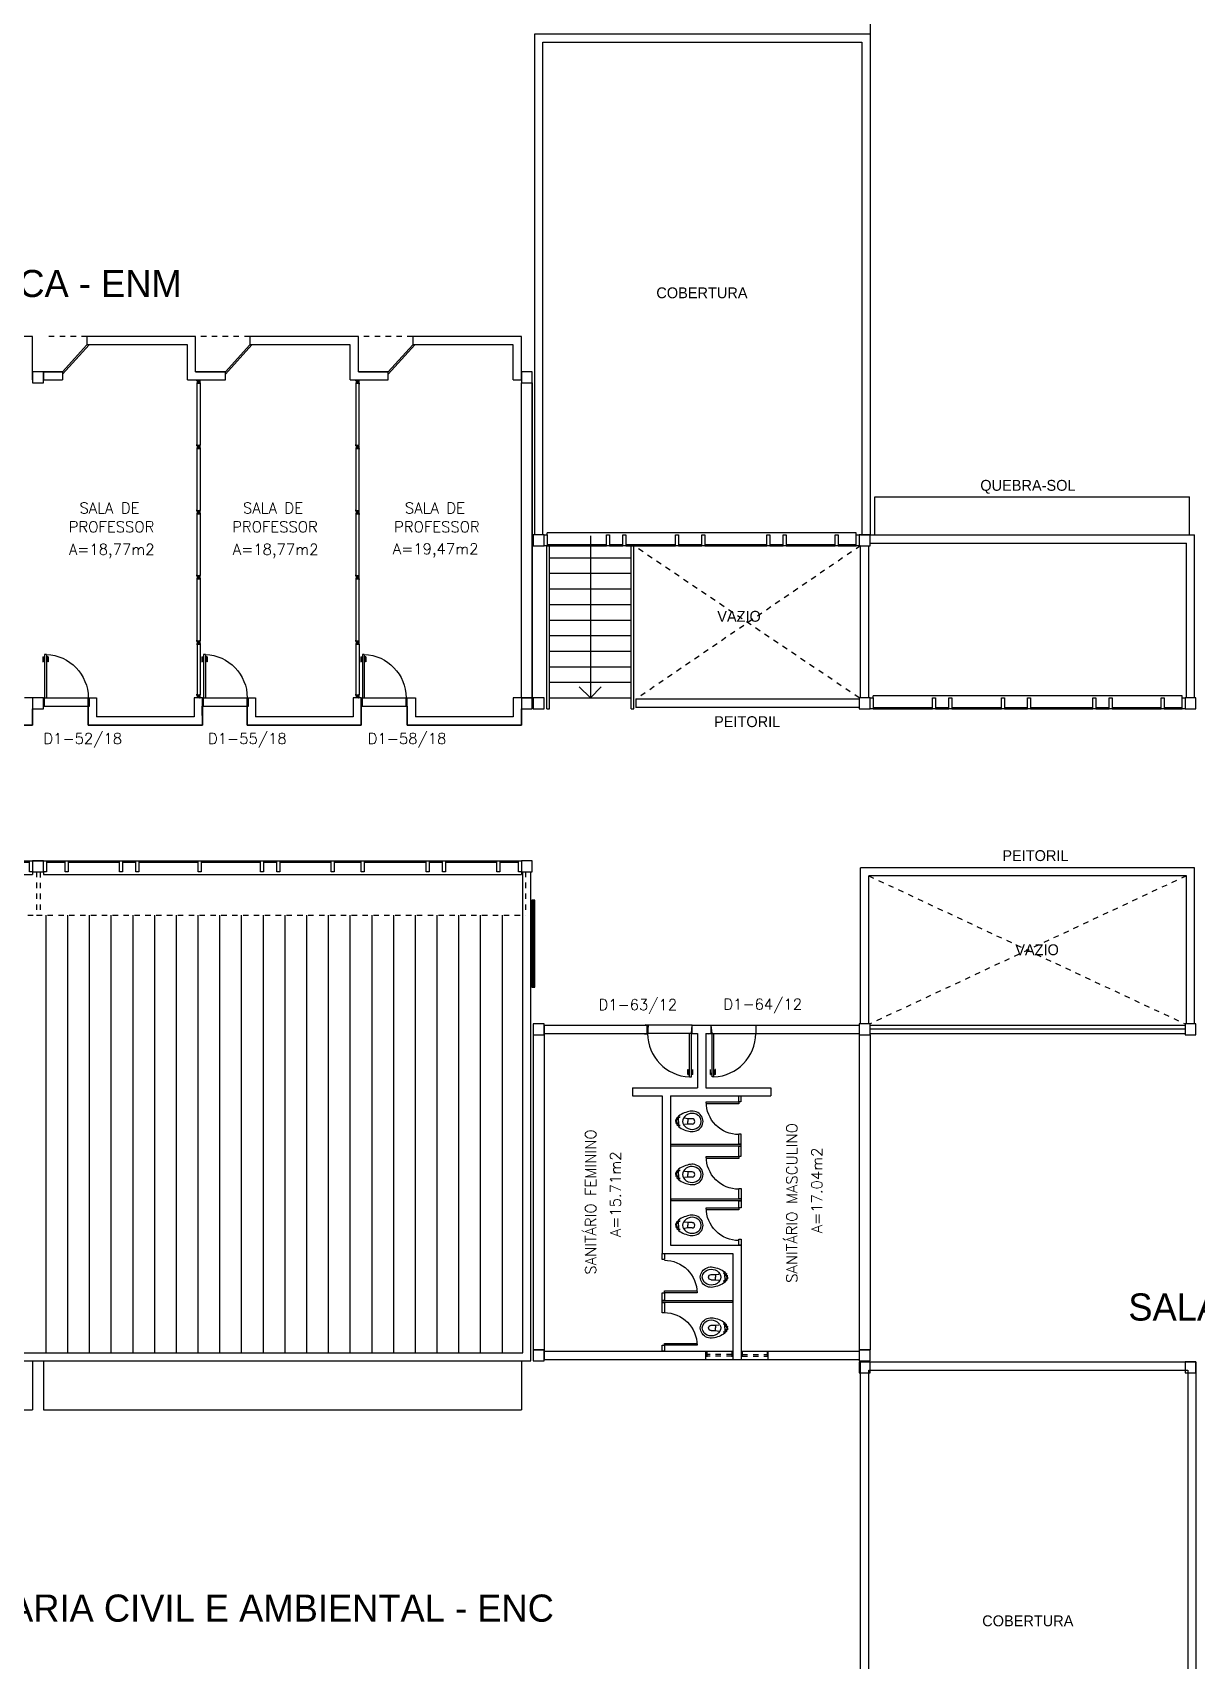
# Model space of a CAD drawing. Header units: centimetres. Extents: x -15 to 273, y 1 to 137.
# Drawn here: x 71.29 to 92.72, y 56.44 to 86.4 of the extents above; entities that cross this region are included whole.
import ezdxf

# ---------------------------------------------------------------- set-up
doc = ezdxf.new("R2010")
doc.units = ezdxf.units.CM
doc.header["$LTSCALE"] = 0.003
doc.header["$MEASUREMENT"] = 0
doc.linetypes.add('HIDDEN', pattern=[0.375, 0.25, -0.125])
doc.layers.get('0').update_dxf_attribs({"linetype": 'CONTINUOUS'})
for name, color, linetype in [('1', 1, 'CONTINUOUS'), ('ALV', 2, 'CONTINUOUS'), ('ALVENARIA', 2, 'CONTINUOUS'), ('AREA', 2, 'CONTINUOUS'), ('COB', 1, 'CONTINUOUS'), ('DIV', 2, 'CONTINUOUS'), ('ENDEREÇO NOVO', 2, 'CONTINUOUS'), ('ESQ', 1, 'CONTINUOUS'), ('ESQUADRIAS', 1, 'CONTINUOUS'), ('ESTRUT', 2, 'CONTINUOUS'), ('JAN2', 1, 'HIDDEN'), ('MACANETA', 2, 'CONTINUOUS'), ('MARCO', 2, 'CONTINUOUS'), ('PainelFELTRO', 2, 'CONTINUOUS'), ('PEÇAS', 1, 'CONTINUOUS'), ('PISO', 1, 'CONTINUOUS'), ('PL-Áreas-Depto', 2, 'CONTINUOUS'), ('PORTA', 2, 'CONTINUOUS'), ('PROJ', 1, 'HIDDEN'), ('SOLEIRA', 1, 'CONTINUOUS'), ('TEXTO', 2, 'CONTINUOUS'), ('USO', 2, 'CONTINUOUS')]:
    doc.layers.add(name, color=color, linetype=linetype)
doc.styles.add('UNB-100', font='simplex.shx', dxfattribs={"height": 0.2})

# ---------------------------------------------------------------- blocks, each defined once
blk = doc.blocks.new('DOOR80')
at = {"layer": 'MACANETA', "color": 1}
for p, q in [((-0.015, -0.665), (-0.01, -0.665)), ((-0.015, -0.755), (-0.015, -0.665)), ((-0.015, -0.755), (0.012, -0.755)), ((-0.01, -0.755), (-0.01, -0.665)), ((-0.01, -0.735), (0.012, -0.735)), ((0.012, -0.763), (0.012, -0.728)), ((0.012, -0.728), (0.015, -0.728)), ((0.012, -0.763), (0.015, -0.763)), ((0.053, -0.728), (0.05, -0.728)), ((0.053, -0.763), (0.05, -0.763)), ((0.053, -0.763), (0.053, -0.728)), ((0.075, -0.735), (0.053, -0.735)), ((0.08, -0.755), (0.053, -0.755)), ((0.08, -0.665), (0.075, -0.665)), ((0.075, -0.755), (0.075, -0.665)), ((0.08, -0.755), (0.08, -0.665))]:
    blk.add_line(p, q, dxfattribs=at)
at = {"layer": 'PORTA'}
for p, q in [((0.015, -0.8), (0.015, 0)), ((0.015, 0), (0.05, 0)), ((0.05, -0.8), (0.05, 0)), ((0.05, -0.8), (0.015, -0.8))]:
    blk.add_line(p, q, dxfattribs=at)
at = {"layer": 'PORTA', "color": 1}
blk.add_arc((0.02, 0), 0.8, 272.1491, 0, dxfattribs=at)
blk = doc.blocks.new('DOOR-80')
at = {"layer": 'MACANETA', "color": 1}
for p, q in [((-0.08, -0.755), (-0.08, -0.665)), ((-0.08, -0.665), (-0.075, -0.665)), ((-0.08, -0.755), (-0.053, -0.755)), ((-0.075, -0.755), (-0.075, -0.665)), ((-0.075, -0.735), (-0.053, -0.735)), ((-0.053, -0.728), (-0.05, -0.728)), ((-0.053, -0.763), (-0.053, -0.728)), ((-0.053, -0.763), (-0.05, -0.763)), ((-0.012, -0.728), (-0.015, -0.728)), ((-0.012, -0.763), (-0.015, -0.763)), ((-0.012, -0.763), (-0.012, -0.728)), ((0.01, -0.735), (-0.012, -0.735)), ((0.015, -0.755), (-0.012, -0.755)), ((0.01, -0.755), (0.01, -0.665)), ((0.015, -0.665), (0.01, -0.665)), ((0.015, -0.755), (0.015, -0.665))]:
    blk.add_line(p, q, dxfattribs=at)
at = {"layer": 'PORTA'}
for p, q in [((-0.05, -0.8), (-0.05, 0)), ((-0.015, 0), (-0.05, 0)), ((-0.015, -0.8), (-0.015, 0)), ((-0.05, -0.8), (-0.015, -0.8))]:
    blk.add_line(p, q, dxfattribs=at)
at = {"layer": 'PORTA', "color": 1}
blk.add_arc((-0.02, 0), 0.8, 180, 267.8509, dxfattribs=at)
blk = doc.blocks.new('PORTA80')
at = {"layer": 'MARCO'}
for p, q in [((0, 0), (0.02, 0)), ((0, -0.15), (0, 0)), ((0.02, -0.15), (0.02, 0)), ((-0.002, -0.15), (-0.002, -0.15)), ((-0.002, -0.15), (-0.002, -0.15)), ((-0.002, -0.15), (-0.002, -0.15)), ((0.02, -0.15), (0, -0.15)), ((0.005, 0), (0.005, 0)), ((0.005, 0), (0.005, 0)), ((0.827, 0), (0.847, 0)), ((0.827, -0.15), (0.827, 0)), ((0.827, -0.15), (0.847, -0.15)), ((0.828, 0), (0.828, 0)), ((0.828, 0), (0.828, 0)), ((0.828, 0), (0.828, 0)), ((0.828, -0.15), (0.828, -0.15)), ((0.828, -0.15), (0.828, -0.15)), ((0.828, -0.15), (0.828, -0.15)), ((0.847, -0.15), (0.847, 0))]:
    blk.add_line(p, q, dxfattribs=at)
at = {"layer": 'SOLEIRA'}
for p, q in [((0.02, -0.15), (0.828, -0.15)), ((0.048, 0), (0.828, 0))]:
    blk.add_line(p, q, dxfattribs=at)
at = {"layer": 'PORTA', "xscale": -1, "rotation": 179.9999999948552}
blk.add_blockref('DOOR80', (0.005, 0), dxfattribs=at)
blk = doc.blocks.new('ESQ9')
at = {"layer": 'ALV'}
blk.add_line((-0.2, 0), (0, 0), dxfattribs=at)
at = {"layer": 'ESQ'}
for p, q in [((0.055, 0), (8.745, 0)), ((0, -0.2), (0, -0.25)), ((0, -0.25), (8.8, -0.25)), ((0.055, -0.025), (0.4, -0.025)), ((0.455, -0.025), (1.4, -0.025)), ((1.455, -0.025), (1.7, -0.025)), ((1.755, -0.025), (2.85, -0.025)), ((2.905, -0.025), (4, -0.025)), ((4.055, -0.025), (4.3, -0.025)), ((4.355, -0.025), (5.3, -0.025)), ((5.355, -0.025), (5.85, -0.025)), ((5.905, -0.025), (7.05, -0.025)), ((7.105, -0.025), (7.35, -0.025)), ((7.405, -0.025), (8.35, -0.025)), ((8.405, -0.025), (8.745, -0.025)), ((8.8, -0.2), (8.8, -0.25))]:
    blk.add_line(p, q, dxfattribs=at)
for points in [[(0, 0), (0.055, 0), (0.055, -0.2), (0, -0.2)], [(0.4, 0), (0.455, 0), (0.455, -0.2), (0.4, -0.2)], [(1.4, 0), (1.455, 0), (1.455, -0.2), (1.4, -0.2)], [(1.7, 0), (1.755, 0), (1.755, -0.2), (1.7, -0.2)], [(2.85, 0), (2.905, 0), (2.905, -0.2), (2.85, -0.2)], [(4, 0), (4.055, 0), (4.055, -0.2), (4, -0.2)], [(4.3, 0), (4.355, 0), (4.355, -0.2), (4.3, -0.2)], [(5.3, 0), (5.355, 0), (5.355, -0.2), (5.3, -0.2)], [(5.85, 0), (5.905, 0), (5.905, -0.2), (5.85, -0.2)], [(7.05, 0), (7.105, 0), (7.105, -0.2), (7.05, -0.2)], [(7.35, 0), (7.405, 0), (7.405, -0.2), (7.35, -0.2)], [(8.35, 0), (8.405, 0), (8.405, -0.2), (8.35, -0.2)], [(8.745, 0), (8.8, 0), (8.8, -0.2), (8.745, -0.2)]]:
    blk.add_lwpolyline(points, close=True, dxfattribs=at)
blk = doc.blocks.new('MTDIV')
for p, q in [((-0.0285, 0.0185), (-0.0285, 0.0285)), ((-0.0185, 0.0285), (-0.0285, 0.0285)), ((-0.0265, 0.0185), (-0.0285, 0.0185)), ((-0.0265, 0.0235), (-0.0265, 0.0265)), ((-0.0265, 0.0265), (-0.0185, 0.0265)), ((-0.0265, 0.0235), (0.0265, 0.0235)), ((-0.0215, 0.0235), (-0.0265, 0.0235)), ((-0.0265, 0.0185), (-0.0265, 0.0215)), ((-0.0265, 0.0215), (-0.0235, 0.0215)), ((-0.0235, 0.0215), (-0.0235, -0.0215)), ((-0.0215, 0.0235), (-0.0215, 0.0215)), ((-0.0215, 0.0215), (0.0215, 0.0215)), ((-0.0215, 0.0195), (0.0195, 0.0195)), ((-0.0215, 0.0195), (-0.0215, -0.0195)), ((-0.0185, 0.0265), (-0.0185, 0.0285)), ((-0.0049, 0), (0.0049, 0)), ((0, -0.0049), (0, 0.0049)), ((0.0115, 0.0095), (0.0115, 0.0075)), ((0.0195, 0.0095), (0.0115, 0.0095)), ((0.0215, 0.0075), (0.0115, 0.0075)), ((0.0135, 0.0075), (0.0135, 0.0055)), ((0.0215, 0.0055), (0.0135, 0.0055)), ((0.0185, 0.0265), (0.0185, 0.0285)), ((0.0185, 0.0285), (0.0285, 0.0285)), ((0.0185, 0.0265), (0.0265, 0.0265)), ((0.0195, 0.0195), (0.0195, 0.0095)), ((0.0215, 0.0235), (0.0215, 0.0075)), ((0.0215, 0.0235), (0.0265, 0.0235)), ((0.0215, 0.0055), (0.0215, -0.0055)), ((0.0235, 0.0215), (0.0235, -0.0215)), ((0.0265, 0.0215), (0.0235, 0.0215)), ((0.0265, 0.0235), (0.0265, 0.0265)), ((0.0265, 0.0185), (0.0265, 0.0215)), ((0.0265, 0.0185), (0.0285, 0.0185)), ((0.0285, 0.0185), (0.0285, 0.0285)), ((-0.0285, -0.0185), (-0.0285, -0.0285)), ((-0.0285, -0.0185), (-0.0265, -0.0185)), ((-0.0185, -0.0285), (-0.0285, -0.0285)), ((-0.0265, -0.0185), (-0.0265, -0.0215)), ((-0.0265, -0.0215), (-0.0235, -0.0215)), ((0.0265, -0.0235), (-0.0265, -0.0235)), ((-0.0265, -0.0235), (-0.0265, -0.0265)), ((-0.0215, -0.0235), (-0.0265, -0.0235)), ((-0.0185, -0.0265), (-0.0265, -0.0265)), ((-0.0215, -0.0195), (0.0195, -0.0195)), ((-0.0215, -0.0215), (0.0215, -0.0215)), ((-0.0215, -0.0215), (-0.0215, -0.0235)), ((-0.0185, -0.0265), (-0.0185, -0.0285)), ((0.0115, -0.0075), (0.0115, -0.0095)), ((0.0215, -0.0075), (0.0115, -0.0075)), ((0.0195, -0.0095), (0.0115, -0.0095)), ((0.0135, -0.0055), (0.0135, -0.0075)), ((0.0215, -0.0055), (0.0135, -0.0055)), ((0.0185, -0.0265), (0.0185, -0.0285)), ((0.0265, -0.0265), (0.0185, -0.0265)), ((0.0185, -0.0285), (0.0285, -0.0285)), ((0.0195, -0.0095), (0.0195, -0.0195)), ((0.0215, -0.0075), (0.0215, -0.0235)), ((0.0215, -0.0235), (0.0265, -0.0235)), ((0.0265, -0.0215), (0.0235, -0.0215)), ((0.0265, -0.0185), (0.0265, -0.0215)), ((0.0285, -0.0185), (0.0265, -0.0185)), ((0.0265, -0.0235), (0.0265, -0.0265)), ((0.0285, -0.0185), (0.0285, -0.0285))]:
    blk.add_line(p, q)
blk = doc.blocks.new('DIV12')
for p, q in [((-0.005, 0), (0.005, 0)), ((0, -0.005), (0, 0.005)), ((0.024, 0.018), (0.028, 0.018)), ((0.024, 0.018), (0.024, 0.016)), ((0.024, 0.016), (0.028, 0.016)), ((0.028, 0.03), (0.043, 0.03)), ((0.028, 0.018), (0.028, 0.03)), ((0.028, -0.017), (0.028, 0.016)), ((0.03, 0.028), (1.169, 0.028)), ((0.03, -0.029), (0.03, 0.028)), ((0.043, 0.03), (0.043, 0.028)), ((1.157, 0.03), (1.157, 0.028)), ((1.171, 0.03), (1.157, 0.03)), ((1.169, -0.029), (1.169, 0.028)), ((1.171, 0.018), (1.171, 0.03)), ((1.176, 0.018), (1.171, 0.018)), ((1.176, 0.016), (1.171, 0.016)), ((1.171, -0.017), (1.171, 0.016)), ((1.176, 0.018), (1.176, 0.016)), ((1.195, 0), (1.205, 0)), ((1.2, -0.005), (1.2, 0.005)), ((0.024, -0.017), (0.028, -0.017)), ((0.024, -0.017), (0.024, -0.019)), ((0.024, -0.019), (0.028, -0.019)), ((0.028, -0.031), (0.028, -0.019)), ((0.028, -0.031), (0.043, -0.031)), ((0.03, -0.029), (1.169, -0.029)), ((0.043, -0.029), (0.043, -0.031)), ((1.157, -0.029), (1.157, -0.031)), ((1.171, -0.031), (1.157, -0.031)), ((1.176, -0.017), (1.171, -0.017)), ((1.176, -0.019), (1.171, -0.019)), ((1.171, -0.031), (1.171, -0.019)), ((1.176, -0.017), (1.176, -0.019))]:
    blk.add_line(p, q)
blk = doc.blocks.new('ESQ6')
at = {"layer": 'ESQ'}
for p, q in [((-0.24, 5.745), (-0.24, 0.055)), ((-0.2, 5.745), (-0.24, 5.745)), ((-0.2, 5.745), (-0.2, 5.745)), ((-0.025, 5.415), (-0.025, 5.745)), ((0, 5.415), (0, 5.745)), ((-0.025, 4.455), (-0.025, 5.36)), ((0, 4.455), (0, 5.36)), ((-0.025, 4.155), (-0.025, 4.4)), ((0, 4.155), (0, 4.4)), ((-0.025, 2.955), (-0.025, 4.1)), ((0, 2.955), (0, 4.1)), ((-0.025, 2.475), (-0.025, 2.9)), ((0, 2.475), (0, 2.9)), ((-0.025, 1.505), (-0.025, 2.42)), ((0, 1.505), (0, 2.42)), ((-0.025, 1.205), (-0.025, 1.45)), ((0, 1.205), (0, 1.45)), ((-0.025, 0.055), (-0.025, 1.15)), ((0, 0.055), (0, 1.15)), ((-0.2, 0.055), (-0.24, 0.055))]:
    blk.add_line(p, q, dxfattribs=at)
for points in [[(0, 5.745), (-0.2, 5.745), (-0.2, 5.8), (0, 5.8)], [(0, 5.36), (-0.2, 5.36), (-0.2, 5.415), (0, 5.415)], [(0, 4.4), (-0.2, 4.4), (-0.2, 4.455), (0, 4.455)], [(0, 4.1), (-0.2, 4.1), (-0.2, 4.155), (0, 4.155)], [(0, 2.9), (-0.2, 2.9), (-0.2, 2.955), (0, 2.955)], [(0, 2.42), (-0.2, 2.42), (-0.2, 2.475), (0, 2.475)], [(0, 1.45), (-0.2, 1.45), (-0.2, 1.505), (0, 1.505)], [(0, 1.15), (-0.2, 1.15), (-0.2, 1.205), (0, 1.205)], [(0, 0), (-0.2, 0), (-0.2, 0.055), (0, 0.055)]]:
    blk.add_lwpolyline(points, close=True, dxfattribs=at)
blk = doc.blocks.new('VASO')
for p, q in [((0.1, 0), (0.1, 0.028)), ((0.1, 0), (0.1, -0.028)), ((0.146, 0.031), (0.113, 0.031)), ((0.114, 0), (0.114, 0.028)), ((0.114, 0), (0.114, -0.028)), ((0.119, 0.031), (0.119, 0.062)), ((0.146, 0.05), (0.119, 0.05)), ((0.146, 0), (0.146, 0.089)), ((0.146, 0), (0.146, -0.089)), ((0.176, 0.075), (0.152, 0.075)), ((0.164, 0.063), (0.164, 0.087)), ((0.261, 0.056), (0.259, 0.059)), ((0.323, 0.049), (0.261, 0.056)), ((0.401, 0.049), (0.323, 0.049)), ((0.323, 0.049), (0.323, 0)), ((0.323, -0.049), (0.323, 0)), ((0.146, -0.031), (0.113, -0.031)), ((0.119, -0.031), (0.119, -0.062)), ((0.146, -0.05), (0.119, -0.05)), ((0.176, -0.075), (0.152, -0.075)), ((0.164, -0.063), (0.164, -0.087)), ((0.261, -0.056), (0.259, -0.059)), ((0.323, -0.049), (0.261, -0.056)), ((0.401, -0.049), (0.323, -0.049))]:
    blk.add_line(p, q)
for centre in [(0.164, 0.075), (0.164, -0.075)]:
    blk.add_circle(centre, 0.00682)
for centre, radius, start, end in [((0.107, 0.028), 0.00697, 0.8534, 179.1466), ((0.128, 0.062), 0.00909, 126.1604, 180), ((0.404, -0.315), 0.477, 122.7818, 126.1604), ((0.155, 0.089), 0.00909, 126.3456, 180), ((0.436, -0.294), 0.484, 97.6805, 126.3456), ((0.334, 0), 0.112, 147.3201, 212.6799), ((0.397, -0.04), 0.187, 54.2515, 147.3201), ((0.4, -0.02), 0.208, 36.8888, 100.1214), ((0.401, 0), 0.0486, 0, 90), ((0.401, 0), 0.0486, 270, 0), ((0.413, -0.018), 0.159, 41.3299, 54.2515), ((0.433, 0), 0.132, 318.6701, 41.3299), ((0.427, 0), 0.174, 323.1112, 36.8888), ((0.107, -0.028), 0.00697, 180.8534, 359.1466), ((0.128, -0.062), 0.00909, 180, 233.8396), ((0.404, 0.315), 0.477, 233.8396, 237.2182), ((0.155, -0.089), 0.00909, 180, 233.6544), ((0.436, 0.294), 0.484, 233.6544, 262.3195), ((0.397, 0.04), 0.187, 212.6799, 305.7485), ((0.4, 0.02), 0.208, 259.8786, 323.1112), ((0.413, 0.018), 0.159, 305.7485, 318.6701)]:
    blk.add_arc(centre, radius, start, end)
blk = doc.blocks.new('PainelFELTRO')
at = {"layer": 'PainelFELTRO'}
blk.add_hatch(color=256, dxfattribs=at).paths.add_polyline_path([(0.01, 0.06), (0.01, 0.03), (1.59, 0.03), (1.59, 0.06)])
for p, q in [((1.6, 0.07), (0, 0.07)), ((0, 0.07), (0, 0.02)), ((0, 0.02), (1.6, 0.02)), ((1.59, 0.06), (0.01, 0.06)), ((0.01, 0.06), (0.01, 0.03)), ((0.01, 0.03), (1.59, 0.03)), ((1.59, 0.03), (1.59, 0.06)), ((1.6, 0.02), (1.6, 0.07))]:
    blk.add_line(p, q, dxfattribs=at)
at = {"layer": 'PainelFELTRO', "color": 1}
for p, q in [((0, 0), (1.6, 0)), ((0.05, 0.02), (0.05, 0)), ((1.55, 0), (1.55, 0.02))]:
    blk.add_line(p, q, dxfattribs=at)

msp = doc.modelspace()

# ---------------------------------------------------------------- linework, layer by layer
at = {"layer": '1'}
msp.add_lwpolyline([(81.557, 77.142), (81.557, 74.157), (81.354, 74.359), (81.557, 74.157), (81.759, 74.359)], dxfattribs=at)
at = {"layer": 'ALV'}
for p, q in [((80.532, 86.377), (86.707, 86.377)), ((80.532, 77.157), (80.532, 86.377)), ((86.707, 86.576), (86.707, 77.157)), ((80.682, 86.227), (86.557, 86.227)), ((80.682, 77.157), (80.682, 86.227)), ((86.557, 86.227), (86.557, 77.157)), ((71.487, 80.157), (71.487, 80.007)), ((80.287, 79.957), (80.487, 79.957)), ((86.796, 77.857), (92.588, 77.857)), ((86.796, 77.157), (86.796, 77.857)), ((92.588, 77.156), (92.588, 77.857)), ((86.532, 77.157), (92.682, 77.157)), ((86.707, 77.007), (92.532, 77.007)), ((92.532, 74.157), (92.532, 77.007)), ((92.682, 74.157), (92.682, 77.157)), ((86.532, 74.157), (86.532, 76.957)), ((86.682, 74.157), (86.682, 76.957)), ((80.287, 74.157), (80.487, 74.157)), ((86.507, 74.132), (82.394, 74.132)), ((82.394, 74.132), (82.394, 73.982)), ((86.507, 73.982), (82.394, 73.982)), ((92.682, 71.032), (86.532, 71.032)), ((86.532, 68.157), (86.532, 71.032)), ((92.682, 68.157), (92.682, 71.032)), ((80.312, 62.106), (80.312, 70.957)), ((80.462, 61.956), (80.462, 70.957)), ((92.532, 70.882), (86.682, 70.882)), ((86.682, 68.157), (86.682, 70.882)), ((92.532, 68.157), (92.532, 70.882)), ((80.707, 68.132), (80.707, 67.957)), ((86.507, 68.132), (86.507, 67.957)), ((86.707, 68.132), (92.507, 68.132)), ((80.507, 67.957), (80.707, 67.957)), ((86.507, 67.957), (86.707, 67.957)), ((86.707, 67.982), (92.507, 67.982)), ((53.462, 62.106), (80.312, 62.106)), ((80.507, 62.157), (80.707, 62.157)), ((80.707, 62.157), (80.707, 61.982)), ((86.507, 62.157), (86.707, 62.157)), ((86.507, 62.157), (86.507, 61.982)), ((53.312, 61.956), (80.462, 61.956)), ((71.287, 61.957), (71.287, 61.057)), ((71.487, 61.957), (71.487, 61.057)), ((80.287, 61.956), (80.287, 61.057)), ((86.532, 61.937), (92.707, 61.937)), ((86.532, 52.717), (86.532, 61.937)), ((86.682, 61.787), (92.557, 61.787)), ((86.682, 52.717), (86.682, 61.787)), ((92.557, 61.787), (92.557, 52.717)), ((92.707, 61.937), (92.707, 52.717)), ((62.487, 61.057), (71.287, 61.057)), ((71.487, 61.057), (80.287, 61.057))]:
    msp.add_line(p, q, dxfattribs=at)
at = {"layer": 'ALVENARIA'}
for p, q in [((71.287, 80.807), (69.287, 80.807)), ((71.287, 80.007), (71.287, 80.807)), ((74.287, 80.807), (72.287, 80.807)), ((72.287, 80.807), (72.287, 80.657)), ((74.137, 80.657), (72.287, 80.657)), ((74.137, 80.007), (74.137, 80.657)), ((74.287, 80.157), (74.287, 80.807)), ((77.287, 80.807), (75.287, 80.807)), ((75.287, 80.807), (75.287, 80.657)), ((77.137, 80.657), (75.287, 80.657)), ((77.137, 80.007), (77.137, 80.657)), ((77.287, 80.157), (77.287, 80.807)), ((80.287, 80.807), (78.287, 80.807)), ((78.287, 80.807), (78.287, 80.657)), ((80.137, 80.657), (78.287, 80.657)), ((80.137, 80.007), (80.137, 80.657)), ((80.287, 80.007), (80.287, 80.807)), ((71.487, 80.157), (71.837, 80.157)), ((71.487, 80.007), (71.837, 80.007)), ((71.837, 80.157), (71.837, 80.007)), ((74.137, 80.007), (74.837, 80.007)), ((74.287, 80.157), (74.837, 80.157)), ((74.837, 80.007), (74.837, 80.157)), ((77.137, 80.007), (77.837, 80.007)), ((77.287, 80.157), (77.837, 80.157)), ((77.837, 80.007), (77.837, 80.157)), ((80.137, 80.007), (80.287, 80.007)), ((80.287, 74.157), (80.287, 79.957)), ((80.487, 79.957), (80.487, 74.157)), ((71.287, 74.157), (71.137, 74.157)), ((71.287, 74.157), (71.287, 73.657)), ((72.314, 74.157), (72.464, 74.157)), ((72.314, 73.657), (72.314, 74.157)), ((72.464, 74.157), (72.464, 73.807)), ((74.264, 74.157), (74.264, 73.807)), ((74.414, 74.157), (74.264, 74.157)), ((74.414, 74.157), (74.414, 73.657)), ((75.24, 74.157), (75.39, 74.157)), ((75.24, 73.657), (75.24, 74.157)), ((75.39, 74.157), (75.39, 73.807)), ((77.19, 74.157), (77.19, 73.807)), ((77.34, 74.157), (77.19, 74.157)), ((77.34, 74.157), (77.34, 73.657)), ((78.187, 73.657), (78.187, 74.157)), ((78.187, 74.157), (78.337, 74.157)), ((78.337, 74.157), (78.337, 73.807)), ((80.137, 74.157), (80.137, 73.807)), ((80.287, 74.157), (80.137, 74.157)), ((80.287, 74.157), (80.287, 73.657)), ((74.264, 73.807), (72.464, 73.807)), ((77.19, 73.807), (75.39, 73.807)), ((80.137, 73.807), (78.337, 73.807)), ((71.287, 73.657), (69.187, 73.657)), ((74.414, 73.657), (72.314, 73.657)), ((77.34, 73.657), (75.24, 73.657)), ((80.287, 73.657), (78.187, 73.657)), ((80.707, 68.132), (82.602, 68.132)), ((82.602, 67.982), (82.602, 68.132)), ((83.432, 67.982), (83.432, 68.132)), ((83.432, 68.132), (83.782, 68.132)), ((83.782, 67.982), (83.782, 68.132)), ((84.612, 67.982), (84.612, 68.132)), ((84.612, 68.132), (86.507, 68.132)), ((80.507, 67.957), (80.507, 62.157)), ((80.707, 67.982), (82.602, 67.982)), ((80.707, 67.957), (80.707, 62.157)), ((83.432, 67.982), (83.532, 67.982)), ((83.532, 67.982), (83.532, 66.982)), ((83.682, 67.982), (83.782, 67.982)), ((83.682, 67.982), (83.682, 66.982)), ((84.612, 67.982), (86.507, 67.982)), ((86.507, 67.957), (86.507, 62.157)), ((86.707, 67.957), (86.707, 62.157)), ((82.332, 66.982), (83.532, 66.982)), ((82.332, 66.982), (82.332, 66.832)), ((82.332, 66.832), (82.882, 66.832)), ((82.882, 66.832), (82.882, 63.932)), ((83.032, 66.832), (83.032, 64.082)), ((83.032, 66.832), (84.882, 66.832)), ((83.682, 66.982), (84.882, 66.982)), ((84.882, 66.982), (84.882, 66.832)), ((82.882, 63.932), (84.182, 63.932)), ((83.032, 64.082), (84.332, 64.082)), ((84.182, 63.932), (84.182, 62.132)), ((84.332, 64.082), (84.332, 62.132)), ((80.707, 62.132), (84.182, 62.132)), ((83.681, 61.982), (83.681, 62.132)), ((84.181, 62.132), (84.181, 61.982)), ((84.332, 62.132), (86.507, 62.132)), ((84.333, 62.132), (84.333, 61.982)), ((84.833, 61.982), (84.833, 62.132)), ((80.707, 61.982), (86.507, 61.982))]:
    msp.add_line(p, q, dxfattribs=at)
at = {"layer": 'COB'}
for p, q in [((71.537, 62.106), (71.537, 70.157)), ((71.937, 62.106), (71.937, 70.157)), ((72.337, 62.106), (72.337, 70.157)), ((72.737, 62.106), (72.737, 70.157)), ((73.137, 62.106), (73.137, 70.157)), ((73.537, 62.106), (73.537, 70.157)), ((73.937, 62.106), (73.937, 70.157)), ((74.337, 62.106), (74.337, 70.157)), ((74.737, 62.106), (74.737, 70.157)), ((75.137, 62.106), (75.137, 70.157)), ((75.537, 62.106), (75.537, 70.157)), ((75.937, 62.106), (75.937, 70.157)), ((76.337, 62.106), (76.337, 70.157)), ((76.737, 62.106), (76.737, 70.157)), ((77.137, 62.106), (77.137, 70.157)), ((77.537, 62.106), (77.537, 70.157)), ((77.937, 62.106), (77.937, 70.157)), ((78.337, 62.106), (78.337, 70.157)), ((78.737, 62.106), (78.737, 70.157)), ((79.137, 62.106), (79.137, 70.157)), ((79.537, 62.106), (79.537, 70.157)), ((79.937, 62.106), (79.937, 70.157))]:
    msp.add_line(p, q, dxfattribs=at)
at = {"layer": 'DIV'}
for p, q in [((74.313, 75.147), (74.325, 75.147)), ((74.313, 75.147), (74.313, 75.133)), ((74.315, 75.133), (74.313, 75.133)), ((74.315, 75.145), (74.315, 74.215)), ((74.315, 75.145), (74.372, 75.145)), ((74.327, 75.152), (74.325, 75.152)), ((74.325, 75.152), (74.325, 75.147)), ((74.327, 75.152), (74.327, 75.147)), ((74.327, 75.147), (74.36, 75.147)), ((74.338, 75.176), (74.349, 75.176)), ((74.343, 75.181), (74.343, 75.17)), ((74.362, 75.152), (74.36, 75.152)), ((74.36, 75.152), (74.36, 75.147)), ((74.362, 75.152), (74.362, 75.147)), ((74.362, 75.147), (74.374, 75.147)), ((74.372, 75.145), (74.372, 74.215)), ((74.374, 75.133), (74.372, 75.133)), ((74.374, 75.147), (74.374, 75.133)), ((77.239, 75.147), (77.239, 75.133)), ((77.239, 75.147), (77.251, 75.147)), ((77.241, 75.133), (77.239, 75.133)), ((77.241, 75.145), (77.241, 74.215)), ((77.241, 75.145), (77.298, 75.145)), ((77.251, 75.152), (77.251, 75.147)), ((77.253, 75.152), (77.251, 75.152)), ((77.253, 75.152), (77.253, 75.147)), ((77.253, 75.147), (77.286, 75.147)), ((77.264, 75.176), (77.275, 75.176)), ((77.269, 75.181), (77.269, 75.17)), ((77.286, 75.152), (77.286, 75.147)), ((77.288, 75.152), (77.286, 75.152)), ((77.288, 75.152), (77.288, 75.147)), ((77.288, 75.147), (77.3, 75.147)), ((77.298, 75.145), (77.298, 74.215)), ((77.3, 75.133), (77.298, 75.133)), ((77.3, 75.147), (77.3, 75.133)), ((74.313, 74.213), (74.313, 74.227)), ((74.315, 74.227), (74.313, 74.227)), ((74.313, 74.213), (74.325, 74.213)), ((74.315, 74.215), (74.372, 74.215)), ((74.325, 74.208), (74.325, 74.213)), ((74.327, 74.208), (74.325, 74.208)), ((74.327, 74.208), (74.327, 74.213)), ((74.327, 74.213), (74.36, 74.213)), ((74.338, 74.184), (74.348, 74.184)), ((74.343, 74.189), (74.343, 74.179)), ((74.36, 74.208), (74.36, 74.213)), ((74.362, 74.208), (74.36, 74.208)), ((74.362, 74.208), (74.362, 74.213)), ((74.362, 74.213), (74.374, 74.213)), ((74.374, 74.227), (74.372, 74.227)), ((74.374, 74.213), (74.374, 74.227)), ((77.241, 74.227), (77.239, 74.227)), ((77.239, 74.213), (77.239, 74.227)), ((77.239, 74.213), (77.251, 74.213)), ((77.241, 74.215), (77.298, 74.215)), ((77.251, 74.208), (77.251, 74.213)), ((77.253, 74.208), (77.251, 74.208)), ((77.253, 74.213), (77.286, 74.213)), ((77.253, 74.208), (77.253, 74.213)), ((77.264, 74.184), (77.274, 74.184)), ((77.269, 74.189), (77.269, 74.179)), ((77.286, 74.208), (77.286, 74.213)), ((77.288, 74.208), (77.286, 74.208)), ((77.288, 74.213), (77.3, 74.213)), ((77.288, 74.208), (77.288, 74.213)), ((77.3, 74.227), (77.298, 74.227)), ((77.3, 74.213), (77.3, 74.227))]:
    msp.add_line(p, q, dxfattribs=at)
for points in [[(84.33, 66.72), (84.29, 66.72), (84.29, 66.832), (84.33, 66.832)], [(84.33, 65.944), (84.33, 65.904), (83.042, 65.904), (83.042, 65.944)], [(84.33, 65.944), (84.29, 65.944), (84.29, 66.134), (84.33, 66.134)], [(84.33, 65.714), (84.29, 65.714), (84.29, 65.904), (84.33, 65.904)], [(84.331, 64.938), (84.291, 64.938), (84.291, 65.128), (84.331, 65.128)], [(84.331, 64.938), (84.331, 64.898), (83.046, 64.898), (83.046, 64.938)], [(84.331, 64.77), (84.291, 64.77), (84.291, 64.898), (84.331, 64.898)], [(84.292, 64.193), (84.332, 64.193), (84.332, 64.082), (84.292, 64.082)], [(82.882, 63.932), (82.922, 63.932), (82.922, 63.82), (82.882, 63.82)], [(82.881, 63.207), (82.921, 63.207), (82.921, 63.067), (82.881, 63.067)], [(84.172, 63.067), (84.172, 63.027), (82.881, 63.027), (82.881, 63.067)], [(82.881, 63.027), (82.921, 63.027), (82.921, 62.837), (82.881, 62.837)], [(82.881, 62.243), (82.921, 62.243), (82.921, 62.132), (82.881, 62.132)]]:
    msp.add_lwpolyline(points, close=True, dxfattribs=at)
for points in [[(84.29, 66.12, -0.414214), (83.69, 66.72), (84.29, 66.72), (84.29, 66.685), (83.69, 66.685)], [(84.29, 65.114, -0.414214), (83.69, 65.714), (84.29, 65.714), (84.29, 65.679), (83.69, 65.679)], [(84.291, 64.17, -0.414214), (83.691, 64.77), (84.291, 64.77), (84.291, 64.735), (83.691, 64.735)], [(82.921, 63.807, -0.414214), (83.521, 63.207), (82.921, 63.207), (82.921, 63.242), (83.521, 63.242)], [(82.921, 62.843, -0.414214), (83.521, 62.243), (82.921, 62.243), (82.921, 62.278), (83.521, 62.278)]]:
    msp.add_lwpolyline(points, format="xyb", dxfattribs=at)
at = {"layer": 'ESQ'}
for p, q in [((72.327, 80.657), (71.837, 80.112)), ((72.287, 80.657), (71.837, 80.157)), ((75.327, 80.657), (74.837, 80.112)), ((75.287, 80.657), (74.837, 80.157)), ((78.287, 80.657), (77.837, 80.157)), ((78.327, 80.657), (77.837, 80.112)), ((92.507, 68.057), (86.707, 68.057)), ((80.287, 61.957), (80.287, 61.907))]:
    msp.add_line(p, q, dxfattribs=at)
at = {"layer": 'ESQUADRIAS'}
for p, q in [((86.452, 77.197), (80.762, 77.197)), ((80.762, 77.157), (80.762, 77.197)), ((86.452, 77.157), (86.452, 77.197)), ((86.452, 77.157), (86.452, 77.157)), ((80.762, 76.982), (81.857, 76.982)), ((80.762, 76.957), (81.857, 76.957)), ((81.912, 76.982), (82.157, 76.982)), ((81.912, 76.957), (82.157, 76.957)), ((82.212, 76.982), (83.127, 76.982)), ((82.212, 76.957), (83.127, 76.957)), ((83.182, 76.982), (83.607, 76.982)), ((83.182, 76.957), (83.607, 76.957)), ((83.662, 76.982), (84.807, 76.982)), ((83.662, 76.957), (84.807, 76.957)), ((84.862, 76.982), (85.107, 76.982)), ((84.862, 76.957), (85.107, 76.957)), ((85.162, 76.982), (86.067, 76.982)), ((85.162, 76.957), (86.067, 76.957)), ((86.122, 76.982), (86.452, 76.982)), ((86.122, 76.957), (86.452, 76.957))]:
    msp.add_line(p, q, dxfattribs=at)
for points in [[(80.707, 76.957), (80.707, 77.157), (80.762, 77.157), (80.762, 76.957)], [(81.857, 76.957), (81.857, 77.157), (81.912, 77.157), (81.912, 76.957)], [(82.157, 76.957), (82.157, 77.157), (82.212, 77.157), (82.212, 76.957)], [(83.127, 76.957), (83.127, 77.157), (83.182, 77.157), (83.182, 76.957)], [(83.607, 76.957), (83.607, 77.157), (83.662, 77.157), (83.662, 76.957)], [(84.807, 76.957), (84.807, 77.157), (84.862, 77.157), (84.862, 76.957)], [(85.107, 76.957), (85.107, 77.157), (85.162, 77.157), (85.162, 76.957)], [(86.067, 76.957), (86.067, 77.157), (86.122, 77.157), (86.122, 76.957)], [(86.452, 76.957), (86.452, 77.157), (86.507, 77.157), (86.507, 76.957)]]:
    msp.add_lwpolyline(points, close=True, dxfattribs=at)
at = {"layer": 'ESTRUT'}
for points in [[(71.487, 80.157), (71.287, 80.157), (71.287, 79.957), (71.487, 79.957)], [(80.487, 80.157), (80.287, 80.157), (80.287, 79.957), (80.487, 79.957)], [(80.707, 77.157), (80.507, 77.157), (80.507, 76.957), (80.707, 76.957)], [(86.707, 77.157), (86.507, 77.157), (86.507, 76.957), (86.707, 76.957)], [(71.487, 74.157), (71.287, 74.157), (71.287, 73.957), (71.487, 73.957)], [(80.487, 74.157), (80.287, 74.157), (80.287, 73.957), (80.487, 73.957)], [(80.707, 74.157), (80.507, 74.157), (80.507, 73.957), (80.707, 73.957)], [(86.707, 74.157), (86.507, 74.157), (86.507, 73.957), (86.707, 73.957)], [(92.707, 74.157), (92.507, 74.157), (92.507, 73.957), (92.707, 73.957)], [(71.487, 71.157), (71.287, 71.157), (71.287, 70.957), (71.487, 70.957)], [(80.487, 71.157), (80.287, 71.157), (80.287, 70.957), (80.487, 70.957)], [(80.707, 68.157), (80.507, 68.157), (80.507, 67.957), (80.707, 67.957)], [(86.707, 68.157), (86.507, 68.157), (86.507, 67.957), (86.707, 67.957)], [(92.707, 68.157), (92.507, 68.157), (92.507, 67.957), (92.707, 67.957)], [(80.707, 62.157), (80.507, 62.157), (80.507, 61.957), (80.707, 61.957)], [(86.707, 62.157), (86.507, 62.157), (86.507, 61.957), (86.707, 61.957)], [(86.707, 61.937), (86.507, 61.937), (86.507, 61.737), (86.707, 61.737)], [(92.707, 61.937), (92.507, 61.937), (92.507, 61.737), (92.707, 61.737)]]:
    msp.add_lwpolyline(points, close=True, dxfattribs=at)
at = {"layer": 'JAN2'}
for p, q in [((83.701, 62.132), (83.701, 61.982)), ((84.161, 62.072), (83.701, 62.072)), ((84.161, 62.042), (83.701, 62.042)), ((84.161, 62.132), (84.161, 61.982)), ((84.353, 62.132), (84.353, 61.982)), ((84.353, 62.072), (84.813, 62.072)), ((84.353, 62.042), (84.813, 62.042)), ((84.813, 62.132), (84.813, 61.982))]:
    msp.add_line(p, q, dxfattribs=at)
at = {"layer": 'MARCO'}
for p, q in [((82.627, 68.132), (82.567, 68.142)), ((82.567, 68.142), (82.567, 68.132)), ((82.617, 67.982), (82.627, 68.132)), ((82.627, 68.132), (82.617, 68.132)), ((82.617, 68.132), (82.627, 68.132)), ((82.617, 67.982), (82.617, 68.017)), ((82.617, 68.017), (82.617, 67.982)), ((82.627, 68.132), (82.627, 68.132)), ((83.417, 67.982), (83.432, 68.132)), ((83.432, 68.132), (83.432, 68.132)), ((83.432, 68.132), (83.432, 68.132)), ((83.432, 68.132), (83.432, 68.132)), ((83.432, 68.132), (83.432, 68.132)), ((83.432, 68.132), (83.432, 68.132)), ((83.797, 67.982), (83.782, 68.132)), ((83.782, 68.132), (83.782, 68.132)), ((83.782, 68.132), (83.782, 68.132)), ((83.782, 68.132), (83.782, 68.132)), ((83.782, 68.132), (83.782, 68.132)), ((83.782, 68.132), (83.782, 68.132)), ((84.612, 67.982), (84.612, 68.132)), ((84.612, 68.132), (84.612, 68.132)), ((84.612, 68.132), (84.612, 68.132)), ((84.612, 68.132), (84.612, 68.132)), ((84.612, 68.132), (84.612, 68.132)), ((84.612, 68.132), (84.612, 68.132)), ((82.557, 67.982), (82.557, 67.972)), ((82.557, 67.972), (82.607, 67.972)), ((82.607, 67.972), (82.607, 67.982)), ((82.607, 67.982), (82.617, 67.982)), ((82.617, 67.982), (82.617, 67.982)), ((83.432, 67.982), (83.417, 67.982)), ((83.417, 67.982), (83.417, 67.982)), ((83.417, 67.982), (83.417, 67.982)), ((83.477, 67.972), (83.432, 67.982)), ((83.432, 67.982), (83.432, 67.982)), ((83.432, 67.982), (83.432, 67.982)), ((83.477, 67.982), (83.477, 67.972)), ((83.737, 67.982), (83.737, 67.972)), ((83.737, 67.972), (83.782, 67.982)), ((83.782, 67.982), (83.782, 67.982)), ((83.782, 67.982), (83.797, 67.982)), ((83.782, 67.982), (83.782, 67.982)), ((83.797, 67.982), (83.797, 67.982)), ((83.797, 67.982), (83.797, 67.982)), ((84.657, 67.972), (84.612, 67.982)), ((84.612, 67.982), (84.612, 67.982)), ((84.612, 67.982), (84.612, 67.982)), ((84.612, 67.982), (84.612, 67.982)), ((84.612, 67.982), (84.612, 67.982)), ((84.612, 67.982), (84.612, 67.982)), ((84.657, 67.982), (84.657, 67.972))]:
    msp.add_line(p, q, dxfattribs=at)
at = {"layer": 'PISO'}
for p, q in [((80.757, 73.957), (80.757, 76.957)), ((80.807, 73.957), (80.807, 76.957)), ((80.807, 76.737), (82.307, 76.737)), ((82.307, 73.957), (82.307, 76.957)), ((82.357, 73.957), (82.357, 76.957)), ((80.807, 76.45), (82.307, 76.45)), ((80.807, 76.163), (82.307, 76.163)), ((80.807, 75.877), (82.307, 75.877)), ((80.807, 75.59), (82.307, 75.59)), ((80.807, 75.303), (82.307, 75.303)), ((80.807, 75.017), (82.307, 75.017)), ((80.807, 74.73), (82.307, 74.73)), ((80.807, 74.443), (82.307, 74.443)), ((80.807, 74.157), (82.307, 74.157)), ((80.757, 73.957), (80.807, 73.957)), ((82.307, 73.957), (82.357, 73.957))]:
    msp.add_line(p, q, dxfattribs=at)
at = {"layer": 'PL-Áreas-Depto'}
msp.add_lwpolyline([(69.187, 73.657), (71.287, 73.657), (71.287, 73.957), (71.487, 73.957), (71.487, 74.007), (72.314, 74.007), (72.314, 73.657), (74.414, 73.657), (74.412, 74.007), (75.24, 74.007), (75.24, 73.657), (77.34, 73.657), (77.338, 74.007), (78.187, 74.007), (78.187, 73.657), (80.287, 73.657), (80.287, 73.957), (80.487, 73.957), (80.487, 80.157), (80.487, 80.157), (80.287, 80.157), (80.287, 80.807), (78.287, 80.807), (78.287, 80.657), (77.837, 80.157), (77.287, 80.157), (77.287, 80.807), (75.287, 80.807), (75.287, 80.657), (74.837, 80.157), (74.287, 80.157), (74.287, 80.807), (72.287, 80.807), (72.287, 80.657), (71.837, 80.157), (71.287, 80.157), (71.287, 80.807), (69.287, 80.807)], dxfattribs=at)
at = {"layer": 'PROJ'}
for p, q in [((72.287, 80.807), (71.489, 80.807)), ((75.287, 80.807), (74.287, 80.807)), ((78.287, 80.807), (77.287, 80.807)), ((71.362, 70.957), (71.362, 70.157)), ((71.425, 70.954), (71.425, 70.157)), ((80.362, 70.957), (80.362, 70.157)), ((86.682, 70.882), (92.507, 68.157)), ((92.532, 70.882), (86.707, 68.157)), ((62.4, 70.157), (71.425, 70.157)), ((71.362, 70.157), (80.362, 70.157))]:
    msp.add_line(p, q, dxfattribs=at)
at = {"layer": 'PROJ', "color": 1}
for p, q in [((86.507, 74.157), (82.357, 76.957)), ((86.532, 76.957), (82.394, 74.132))]:
    msp.add_line(p, q, dxfattribs=at)
at = {"layer": 'SOLEIRA'}
for p, q in [((83.432, 68.132), (82.627, 68.132)), ((83.782, 68.132), (84.612, 68.132)), ((83.382, 67.982), (82.617, 67.982)), ((83.832, 67.982), (84.612, 67.982))]:
    msp.add_line(p, q, dxfattribs=at)

# ---------------------------------------------------------------- block references
at = {"layer": 'ALV'}
for name, p in [('PORTA80', (71.487, 74.157)), ('PORTA80', (74.414, 74.157)), ('PORTA80', (77.34, 74.157)), ('ESQ9', (62.487, 71.157)), ('ESQ9', (71.487, 71.157))]:
    msp.add_blockref(name, p, dxfattribs=at)
at = {"layer": 'ALV', "rotation": 270}
msp.add_blockref('ESQ6', (86.707, 73.957), dxfattribs=at)
at = {"layer": 'DIV'}
for p in [(74.343, 79.976), (77.269, 79.976), (74.343, 78.776), (77.269, 78.776), (74.343, 77.576), (77.269, 77.576), (74.343, 76.376), (77.269, 76.376), (74.343, 75.176), (77.269, 75.176), (74.343, 74.184), (77.269, 74.184)]:
    msp.add_blockref('MTDIV', p, dxfattribs=at)
at = {"layer": 'DIV', "rotation": 270}
for p in [(74.343, 79.976), (77.269, 79.976), (74.343, 78.776), (77.269, 78.776), (74.343, 77.576), (77.269, 77.576), (74.343, 76.376), (77.269, 76.376)]:
    msp.add_blockref('DIV12', p, dxfattribs=at)
at = {"layer": 'PainelFELTRO', "color": 6, "rotation": 270}
msp.add_blockref('PainelFELTRO', (80.462, 70.432), dxfattribs=at)
at = {"layer": 'PEÇAS'}
for p in [(83.032, 66.363), (83.032, 65.386), (83.032, 64.45)]:
    msp.add_blockref('VASO', p, dxfattribs=at)
at = {"layer": 'PEÇAS', "xscale": -1}
for p in [(84.182, 63.496), (84.182, 62.561)]:
    msp.add_blockref('VASO', p, dxfattribs=at)
at = {"layer": 'PORTA', "rotation": 5.144755732544582e-09}
msp.add_blockref('DOOR-80', (83.432, 67.982), dxfattribs=at)
at = {"layer": 'PORTA'}
msp.add_blockref('DOOR80', (83.782, 67.982), dxfattribs=at)

# ---------------------------------------------------------------- texts
at = {"layer": 'ALV'}
for s, p in [('COBERTURA', (82.772, 81.511)), ('QUEBRA-SOL', (88.737, 77.968)), ('VAZIO', (83.894, 75.558)), ('PEITORIL', (83.835, 73.619)), ('PEITORIL', (89.143, 71.154)), ('VAZIO', (89.381, 69.421)), ('COBERTURA', (88.772, 57.071))]:
    msp.add_text(s, height=0.2, dxfattribs=at).set_placement(p)
at = {"layer": 'AREA', "style": 'UNB-100'}
for s, p in [('A=19,47m2', (77.92, 76.8)), ('A=18,77m2', (71.956, 76.789)), ('A=18,77m2', (74.974, 76.789))]:
    msp.add_text(s, height=0.2, dxfattribs=at).set_placement(p)
for s, p in [('A=15.71m2', (82.119, 64.232)), ('A=17.04m2', (85.827, 64.304))]:
    msp.add_text(s, height=0.2, rotation=90, dxfattribs=at).set_placement(p)
at = {"layer": 'ENDEREÇO NOVO', "style": 'UNB-100'}
for s, p in [('D1-52/18', (71.487, 73.308)), ('D1-55/18', (74.517, 73.308)), ('D1-58/18', (77.458, 73.308)), ('D1-63/12', (81.707, 68.41)), ('D1-64/12', (84.007, 68.419))]:
    msp.add_text(s, height=0.2, dxfattribs=at).set_placement(p)
at = {"layer": 'TEXTO', "style": 'UNB-100'}
for s, p in [('SALA DE', (72.151, 77.552)), ('SALA DE', (75.161, 77.552)), ('SALA DE', (78.143, 77.552)), ('PROFESSOR', (71.952, 77.205)), ('PROFESSOR', (74.962, 77.205)), ('PROFESSOR', (77.943, 77.205))]:
    msp.add_text(s, height=0.2, dxfattribs=at).set_placement(p)
for s, p in [('SANITÁRIO MASCULINO', (85.368, 63.391)), ('SANITÁRIO FEMININO', (81.664, 63.542))]:
    msp.add_text(s, height=0.2, rotation=90, dxfattribs=at).set_placement(p)
at = {"layer": 'USO'}
for s, p in [('SALAS DE PROFESSOR ENGENHARIA MECÂNICA - ENM', (55.978, 81.533)), ('SALAS DE PROFESSOR ENGENHARIA MECÂNICA - ENM', (91.462, 62.697)), ('SALAS DE PROFESSOR ENGENHARIA CIVIL E AMBIENTAL - ENC', (60.154, 57.155))]:
    msp.add_text(s, height=0.5, dxfattribs=at).set_placement(p)

doc.saveas('drawing.dxf')
